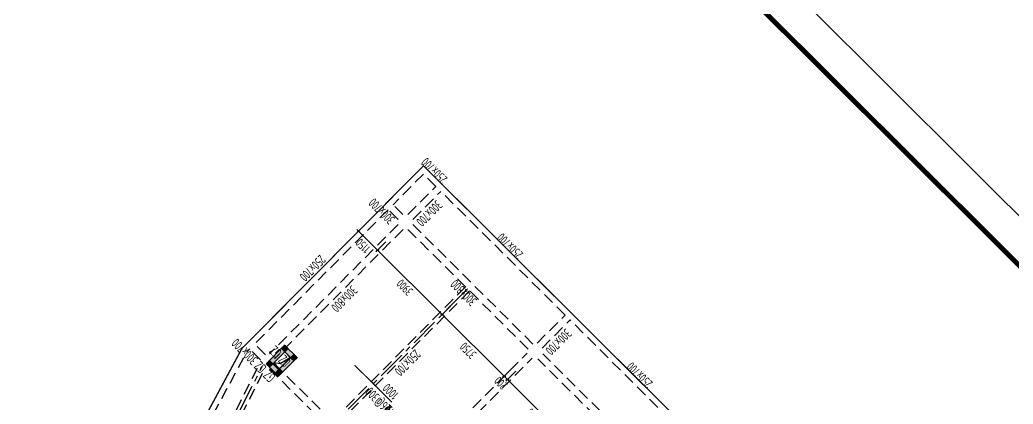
# Model space of a CAD drawing. Extents: x 517450926 to 520131079, y 3499134486 to 3500888201.
# Drawn here: x 518483211 to 518525741, y 3500358029 to 3500374458 of the extents above; entities that cross this region are included whole.
import ezdxf
from ezdxf.enums import TextEntityAlignment as Align

# ---------------------------------------------------------------- set-up
doc = ezdxf.new("R2010")
doc.units = 0
doc.header["$LTSCALE"] = 1000
doc.header["$MEASUREMENT"] = 0
doc.linetypes.add('CENTER', pattern=[2, 1.25, -0.25, 0.25, -0.25])
doc.linetypes.add('DASHED', pattern=[0.75, 0.5, -0.25])
doc.layers.get('0').update_dxf_attribs({"linetype": 'CONTINUOUS'})
doc.layers.get('Defpoints').update_dxf_attribs({"color": 2, "linetype": 'CONTINUOUS'})
for name, color, linetype in [('C-SHET-SHET', 144, 'CONTINUOUS'), ('S_AXIS', 8, 'CENTER'), ('S_AXIS_DIMS', 3, 'CONTINUOUS'), ('S_BEAM', 4, 'DASHED'), ('S_BEAM_SECD_TEXT_HORZ', 9, 'CONTINUOUS'), ('S_BEAM_TEXT_HORZ', 7, 'CONTINUOUS'), ('S_BEAM_TEXT_VERT', 41, 'CONTINUOUS'), ('S_COLU', 2, 'CONTINUOUS'), ('S_COLU_HACH', 15, 'CONTINUOUS'), ('S_COLU_TEXT', 7, 'CONTINUOUS'), ('S_DETL', 7, 'CONTINUOUS'), ('S_DETL_HACH', 254, 'CONTINUOUS'), ('S_FLOR_ENHN', 91, 'DASHED'), ('S_FLOR_TEXT', 51, 'CONTINUOUS'), ('S_HOLE', 201, 'CONTINUOUS'), ('S_PLAN_REIN', 1, 'CONTINUOUS')]:
    doc.layers.add(name, color=color, linetype=linetype)
doc.layers.add('内框', color=8, linetype='CONTINUOUS', plot=False)
doc.styles.get("Standard").update_dxf_attribs({"font": 'Tssdeng.shx', "bigfont": 'Tssdchn.shx'})
doc.styles.add('TH-STYLE3', font='tssdeng.shx', dxfattribs={"width": 0.7, "bigfont": 'tssdchn.shx'})
doc.styles.add('样式 1', font='Tssdeng.shx', dxfattribs={"width": 0.7, "bigfont": 'Tssdchn.shx'})
doc.styles.add('黑体', font='simhei.ttf')
doc.dimstyles.new('TSSD_100_100', dxfattribs={"dimtxt": 375, "dimasz": 100, "dimexe": 100, "dimexo": 0, "dimgap": 125, "dimtad": 1, "dimdec": 1, "dimdsep": 46, "dimtxsty": 'TH-STYLE3', "dimblk": 'ARCHTICK', "dimcen": -100, "dimdle": 100, "dimclrt": 7, "dimadec": 0, "dimazin": 0, "dimtfac": 1, "dimtdec": 1, "dimtix": 1, "dimtmove": 2, "dimatfit": 3, "dimldrblk": 'ARCHTICK', "dimfxl": 500, "dimfxlon": 1, "dimtolj": 1, "dimtzin": 0, "dimarcsym": 0})

# ---------------------------------------------------------------- blocks, each defined once
blk = doc.blocks.new('THAPE_A1L2_inner')
at = {"layer": '内框'}
blk.add_lwpolyline([(0, 0), (1261, 0), (1261, 594), (0, 594)], close=True, dxfattribs=at)
at = {"layer": '内框', "const_width": 1.4}
blk.add_lwpolyline([(25, 584), (25, 10), (1251, 10), (1251, 584)], close=True, dxfattribs=at)
at = {"layer": '内框', "style": '黑体', "width": 0.8}
blk.add_attdef('内框名称', (58.89, 599.29), '', height=8, dxfattribs=at)
blk = doc.blocks.new('SH_THAPE_A1L2')
blk.add_lwpolyline([(0, 0), (1261, 0), (1261, 594), (0, 594)], close=True)
at = {"const_width": 1.4}
blk.add_lwpolyline([(25, 584), (25, 10), (1251, 10), (1251, 584)], close=True, dxfattribs=at)
blk.add_attdef('作废标记', text='', height=400).set_placement((658, 330.5), align=Align.MIDDLE_CENTER)
blk = doc.blocks.new('_ArchTick')
at = {"color": 0, "const_width": 0.25}
blk.add_lwpolyline([(-0.53, -0.53), (0.53, 0.53)], dxfattribs=at)
blk = doc.blocks.new('*D233')
at = {"layer": 'Defpoints', "color": 0, "transparency": 16777216}
for p in [(518505076, 3500360066), (518504093, 3500359077), (518507912, 3500357457)]:
    blk.add_point(p, dxfattribs=at)
at = {"layer": 'S_AXIS_DIMS', "color": 0, "lineweight": -2, "transparency": 16777216}
for p, q in [((518504446, 3500359432), (518504022, 3500359006)), ((518506894, 3500356292), (518504022, 3500359148)), ((518507175, 3500356717), (518506752, 3500356292))]:
    blk.add_line(p, q, dxfattribs=at)
at = {"layer": 'S_AXIS_DIMS', "color": 0, "lineweight": -2, "transparency": 16777216, "xscale": 100, "yscale": 100, "zscale": 100}
for p, rotation in [((518504093, 3500359077), 135.1572922653654), ((518506823, 3500356362), 315.1572922653655)]:
    blk.add_blockref('_ArchTick', p, dxfattribs=dict(at, rotation=rotation))
at = {"layer": 'S_AXIS_DIMS', "color": 7, "transparency": 16777216, "insert": (518505238, 3500357498), "char_height": 375, "attachment_point": 5, "rotation": 135.1573, "style": 'TH-STYLE3'}
blk.add_mtext('\\A1;3850', dxfattribs=at)
blk = doc.blocks.new('*D234')
at = {"layer": 'Defpoints', "color": 0, "transparency": 16777216}
for p in [(518504934, 3500360207), (518505076, 3500360066), (518503951, 3500359218)]:
    blk.add_point(p, dxfattribs=at)
at = {"layer": 'S_AXIS_DIMS', "color": 0, "lineweight": -2, "transparency": 16777216}
for p, q in [((518503951, 3500359218), (518503880, 3500359289)), ((518504304, 3500359573), (518503881, 3500359147)), ((518504446, 3500359432), (518504022, 3500359006)), ((518504093, 3500359077), (518503951, 3500359218)), ((518504093, 3500359077), (518504164, 3500359007))]:
    blk.add_line(p, q, dxfattribs=at)
at = {"layer": 'S_AXIS_DIMS', "color": 0, "lineweight": -2, "transparency": 16777216, "xscale": 100, "yscale": 100, "zscale": 100}
for p, rotation in [((518503951, 3500359218), 315.1572922653655), ((518504093, 3500359077), 135.1572922653654)]:
    blk.add_blockref('_ArchTick', p, dxfattribs=dict(at, rotation=rotation))
at = {"layer": 'S_AXIS_DIMS', "color": 7, "transparency": 16777216, "insert": (518503802, 3500358926), "char_height": 375, "attachment_point": 5, "rotation": 135.1573, "style": 'TH-STYLE3'}
blk.add_mtext('\\A1;200', dxfattribs=at)
blk = doc.blocks.new('*D235')
at = {"layer": 'Defpoints', "color": 0, "transparency": 16777216}
for p in [(518502381, 3500362957), (518501292, 3500361863), (518504934, 3500360207)]:
    blk.add_point(p, dxfattribs=at)
at = {"layer": 'S_AXIS_DIMS', "color": 0, "lineweight": -2, "transparency": 16777216}
for p, q in [((518504022, 3500359148), (518501221, 3500361933)), ((518501645, 3500362217), (518501222, 3500361792)), ((518504304, 3500359573), (518503881, 3500359147))]:
    blk.add_line(p, q, dxfattribs=at)
at = {"layer": 'S_AXIS_DIMS', "color": 0, "lineweight": -2, "transparency": 16777216, "xscale": 100, "yscale": 100, "zscale": 100}
for p, rotation in [((518501292, 3500361863), 135.1572922653654), ((518503951, 3500359218), 315.1572922653655)]:
    blk.add_blockref('_ArchTick', p, dxfattribs=dict(at, rotation=rotation))
at = {"layer": 'S_AXIS_DIMS', "color": 7, "transparency": 16777216, "insert": (518502401, 3500360319), "char_height": 375, "attachment_point": 5, "rotation": 135.1573, "style": 'TH-STYLE3'}
blk.add_mtext('\\A1;3750', dxfattribs=at)
blk = doc.blocks.new('*D236')
at = {"layer": 'Defpoints', "color": 0, "transparency": 16777216}
for p in [(518499510, 3500365601), (518498527, 3500364613), (518502381, 3500362957)]:
    blk.add_point(p, dxfattribs=at)
at = {"layer": 'S_AXIS_DIMS', "color": 0, "lineweight": -2, "transparency": 16777216}
for p, q in [((518498880, 3500364967), (518498456, 3500364542)), ((518501363, 3500361792), (518498456, 3500364683)), ((518501645, 3500362217), (518501222, 3500361792))]:
    blk.add_line(p, q, dxfattribs=at)
at = {"layer": 'S_AXIS_DIMS', "color": 0, "lineweight": -2, "transparency": 16777216, "xscale": 100, "yscale": 100, "zscale": 100}
for p, rotation in [((518498527, 3500364613), 135.1572922653654), ((518501292, 3500361863), 315.1572922653655)]:
    blk.add_blockref('_ArchTick', p, dxfattribs=dict(at, rotation=rotation))
at = {"layer": 'S_AXIS_DIMS', "color": 7, "transparency": 16777216, "insert": (518499689, 3500363016), "char_height": 375, "attachment_point": 5, "rotation": 135.1573, "style": 'TH-STYLE3'}
blk.add_mtext('\\A1;3900', dxfattribs=at)
blk = doc.blocks.new('*D238')
at = {"layer": 'Defpoints', "color": 0, "transparency": 16777216}
for p in [(518498695, 3500366412), (518497712, 3500365424), (518499510, 3500365601)]:
    blk.add_point(p, dxfattribs=at)
at = {"layer": 'S_AXIS_DIMS', "color": 0, "lineweight": -2, "transparency": 16777216}
for p, q in [((518498064, 3500365778), (518497641, 3500365353)), ((518498598, 3500364542), (518497641, 3500365494)), ((518498880, 3500364967), (518498456, 3500364542))]:
    blk.add_line(p, q, dxfattribs=at)
at = {"layer": 'S_AXIS_DIMS', "color": 0, "lineweight": -2, "transparency": 16777216, "xscale": 100, "yscale": 100, "zscale": 100}
for p, rotation in [((518497712, 3500365424), 135.1572922653654), ((518498527, 3500364613), 315.1572922653655)]:
    blk.add_blockref('_ArchTick', p, dxfattribs=dict(at, rotation=rotation))
at = {"layer": 'S_AXIS_DIMS', "color": 7, "transparency": 16777216, "insert": (518497899, 3500364797), "char_height": 375, "attachment_point": 5, "rotation": 135.1573, "style": 'TH-STYLE3'}
blk.add_mtext('\\A1;1150', dxfattribs=at)
blk = doc.blocks.new('*D252')
at = {"layer": 'Defpoints', "color": 0, "linetype": 'ByBlock', "transparency": 16777216}
for p in [(518493698, 3500359534), (518489966, 3500352034), (518490006, 3500352205), (518491139, 3500351878), (518494752, 3500347274)]:
    blk.add_point(p, dxfattribs=at)
at = {"layer": 'S_AXIS_DIMS', "color": 0, "linetype": 'ByBlock', "lineweight": -2, "transparency": 16777216}
blk.add_arc((518489935, 3500352064), 1219, 315.1573, 63.2611, dxfattribs=at)
at = {"layer": 'S_AXIS_DIMS', "color": 0, "linetype": 'ByBlock', "lineweight": -2, "transparency": 16777216, "xscale": 100, "yscale": 100, "zscale": 100}
for p, rotation in [((518490484, 3500353153), 153.2610552558463), ((518490799, 3500351205), 225.1572922651069)]:
    blk.add_blockref('_ArchTick', p, dxfattribs=dict(at, rotation=rotation))
at = {"layer": 'S_AXIS_DIMS', "color": 7, "linetype": 'ByBlock', "transparency": 16777216, "insert": (518490830, 3500352209), "char_height": 375, "attachment_point": 5, "rotation": 99.2092, "style": 'TH-STYLE3'}
blk.add_mtext('\\A1;108°', dxfattribs=at)
blk = doc.blocks.new('*D253')
at = {"layer": 'Defpoints', "color": 0, "transparency": 16777216}
for p in [(518493870, 3500359575), (518496458, 3500357001), (518496359, 3500355721), (518499046, 3500354428), (518492283, 3500349518)]:
    blk.add_point(p, dxfattribs=at)
at = {"layer": 'S_AXIS_DIMS', "color": 0, "lineweight": -2, "transparency": 16777216}
blk.add_arc((518496458, 3500357001), 1285, 240.8424, 315.1573, dxfattribs=at)
at = {"layer": 'S_AXIS_DIMS', "color": 0, "lineweight": -2, "transparency": 16777216, "xscale": 100, "yscale": 100, "zscale": 100}
for p, rotation in [((518495832, 3500355880), 150.8424008153188), ((518497369, 3500356096), 45.15729226440348)]:
    blk.add_blockref('_ArchTick', p, dxfattribs=dict(at, rotation=rotation))
at = {"layer": 'S_AXIS_DIMS', "color": 7, "transparency": 16777216, "insert": (518496680, 3500355420), "char_height": 375, "attachment_point": 5, "rotation": 187.9998, "style": 'TH-STYLE3'}
blk.add_mtext('\\A1;74°', dxfattribs=at)
blk = doc.blocks.new('*D274')
at = {"layer": 'Defpoints', "color": 0, "linetype": 'ByBlock', "transparency": 16777216}
for p in [(518492729, 3500360414), (518480770, 3500349121), (518484655, 3500346222), (518484348, 3500344858), (518499004, 3500330987)]:
    blk.add_point(p, dxfattribs=at)
at = {"layer": 'S_AXIS_DIMS', "color": 0, "linetype": 'ByBlock', "lineweight": -2, "transparency": 16777216}
blk.add_arc((518484595, 3500345317), 907, 61.6851, 135.1573, dxfattribs=at)
at = {"layer": 'S_AXIS_DIMS', "color": 0, "linetype": 'ByBlock', "lineweight": -2, "transparency": 16777216, "xscale": 100, "yscale": 100, "zscale": 100}
for p, rotation in [((518485025, 3500346116), 331.6850738292945), ((518483952, 3500345957), 225.1572922645597)]:
    blk.add_blockref('_ArchTick', p, dxfattribs=dict(at, rotation=rotation))
at = {"layer": 'S_AXIS_DIMS', "color": 7, "linetype": 'ByBlock', "transparency": 16777216, "insert": (518484508, 3500345905), "char_height": 375, "attachment_point": 5, "rotation": 188.4212, "style": 'TH-STYLE3'}
blk.add_mtext('\\A1;73°', dxfattribs=at)
blk = doc.blocks.new('A$C04C438BD')
at = {"layer": 'S_COLU_HACH'}
blk.add_hatch(color=256, dxfattribs=at).paths.add_polyline_path([(0, 200), (200, 200), (200, 0), (0, 0)])
at = {"layer": 'S_COLU'}
blk.add_lwpolyline([(0, 200), (200, 200), (200, 0), (0, 0)], close=True, dxfattribs=at)
at = {"layer": 'S_COLU_TEXT', "style": 'TH-STYLE3', "width": 0.65}
blk.add_text('GZ', height=420, dxfattribs=at).set_placement((70, 270))
blk = doc.blocks.new('A$C764F1892')
at = {"layer": 'S_DETL_HACH'}
h = blk.add_hatch(dxfattribs=at)
h.set_pattern_fill('AR-CONC', color=256, scale=10)
h.set_pattern_definition([(50, (-4138.91, -3263.73), (71.726018, -6.275213), [7.5, -82.5]), (355, (-4138.91, -3263.73), (-13.875133, 75.219213), [6, -66]), (100.451444, (-4132.93, -3264.254), (57.850885, 68.944), [6.37402, -70.11421]), (46.1842, (-4138.91, -3243.73), (106.72413, -16.55193), [11.25, -123.75]), (96.63564, (-4130.02, -3245.11), (93.46619, 97.41186), [9.56103, -105.17138]), (351.18416, (-4138.91, -3243.73), (93.46619, 97.41186), [9, -99]), (21, (-4128.91, -3248.73), (59.690705, -40.26189), [7.5, -82.5]), (326, (-4128.91, -3248.73), (24.331533, 72.515005), [6, -66]), (71.451445, (-4123.935, -3252.086), (84.022238, 32.253115), [6.37402, -70.11421]), (37.5, (-4138.91, -3263.73), (1.2159855, 33.2893854), [0, -65.2, 0, -67, 0, -66.25]), (7.5, (-4138.91, -3263.73), (26.306954, 39.441171), [0, -38.2, 0, -63.7, 0, -25.25]), (327.5, (-4161.21, -3263.73), (53.3822436, -2.255487), [0, -25, 0, -78, 0, -103.5]), (317.5, (-4171.21, -3263.73), (58.318617, 10.010498), [0, -32.5, 0, -51.8, 0, -73.5])])
h.paths.add_polyline_path([(107250, 8504), (107251, 7384), (108001, 7384), (108000, 8504)])
h.paths.add_polyline_path([(107450, 8304), (107800, 8304), (107800, 7584), (107450, 7584)], flags=16)
at = {"layer": 'S_DETL'}
for points in [[(107250, 8504), (108000, 8504), (108001, 7384), (107251, 7384)], [(107800, 8304), (107450, 8304), (107450, 7584), (107800, 7584)]]:
    blk.add_lwpolyline(points, close=True, dxfattribs=at)
at = {"layer": 'S_COLU'}
for p in [(107250, 8304), (107800, 8303), (107250, 7384), (107800, 7383)]:
    blk.add_blockref('A$C04C438BD', p, dxfattribs=at)

msp = doc.modelspace()

# ---------------------------------------------------------------- linework, layer by layer
at = {"layer": 'S_AXIS'}
for p, q in [((518502380.9732, 3500362957.4501), (518496457.6047, 3500357001.4695)), ((518489894.3392, 3500352316.5382), (518493586.5444, 3500359645.2571))]:
    msp.add_line(p, q, dxfattribs=at)
at = {"layer": 'S_BEAM', "linetype": 'Continuous'}
for p, q in [((518500492.6763, 3500368220.2407), (518492728.8326, 3500360413.6518)), ((518536405.8214, 3500332503.7387), (518500492.6763, 3500368220.2407)), ((518484075.4783, 3500344352.6538), (518492728.8326, 3500360413.6518))]:
    msp.add_line(p, q, dxfattribs=at)
at = {"layer": 'S_BEAM'}
for p, q in [((518500493.6469, 3500367866.6886), (518499189.0955, 3500366554.9548)), ((518501025.4309, 3500367337.8164), (518500493.6469, 3500367866.6886)), ((518499826.6539, 3500366132.4394), (518501025.4309, 3500367337.8164)), ((518500039.3675, 3500365920.8905), (518501238.1445, 3500367126.2675)), ((518506556.0026, 3500361837.5275), (518501238.1445, 3500367126.2675)), ((518499614.5227, 3500366131.857), (518499189.0955, 3500366554.9548)), ((518498977.5466, 3500366342.2412), (518493265.727, 3500360598.9742)), ((518499402.9738, 3500365919.1434), (518498977.5466, 3500366342.2412)), ((518499403.5562, 3500365707.0122), (518493903.2854, 3500360176.4588)), ((518505180.5466, 3500360596.31), (518500039.9499, 3500365708.7593)), ((518499616.2698, 3500365495.4633), (518494115.999, 3500359964.9099)), ((518504968.9977, 3500360383.5964), (518499828.401, 3500365496.0457)), ((518502292.3426, 3500363045.5955), (518496580.5229, 3500357302.3285)), ((518502469.6039, 3500362869.3047), (518496757.7842, 3500357126.0377)), ((518505357.2256, 3500360632.1505), (518506556.0026, 3500361837.5275)), ((518505569.9392, 3500360420.6016), (518506768.7161, 3500361625.9786)), ((518512121.99, 3500356302.0167), (518506768.7161, 3500361625.9786)), ((518493726.6064, 3500360140.6183), (518493265.727, 3500360598.9742)), ((518489010.0764, 3500352984.4072), (518492931.6985, 3500360263.1066)), ((518493054.1781, 3500360386.2606), (518492931.6985, 3500360263.1066)), ((518493515.0576, 3500359927.9047), (518493054.1781, 3500360386.2606)), ((518499433.857, 3500354676.1699), (518504934.1278, 3500360206.7233)), ((518510711.0818, 3500355096.0573), (518505605.9738, 3500360173.2122)), ((518489782.443, 3500352427.8217), (518493474.6482, 3500359756.5406)), ((518499257.1781, 3500354640.3294), (518494081.1291, 3500359788.0368)), ((518499646.5706, 3500354464.621), (518505146.8414, 3500359995.1744)), ((518510499.533, 3500354883.3437), (518505394.4249, 3500359960.4986)), ((518490006.2354, 3500352205.2548), (518493698.4406, 3500359533.9736)), ((518499045.6292, 3500354427.6158), (518493869.5802, 3500359575.3232))]:
    msp.add_line(p, q, dxfattribs=at)
at = {"layer": 'S_FLOR_ENHN', "linetype": 'ByBlock', "const_width": 50}
msp.add_lwpolyline([(518516942.5503, 3500313216.9277), (518518035.5529, 3500314315.9478), (518518319.169, 3500314033.8847), (518536547.6304, 3500332362.7061), (518500492.6763, 3500368220.2407), (518492728.8326, 3500360413.6518), (518484075.4782, 3500344352.6537), (518498334.3794, 3500330171.8274), (518499533.1564, 3500331377.2044), (518510594.2632, 3500320376.6628), (518510171.1655, 3500319951.2356)], close=True, dxfattribs=at)
at = {"layer": 'S_HOLE'}
msp.add_lwpolyline([(518494329.2949, 3500359541.2298), (518494081.1243, 3500359788.0415), (518494553.0343, 3500360262.5497), (518494801.205, 3500360015.738)], close=True, dxfattribs=at)
msp.add_lwpolyline([(518494801.205, 3500360015.738), (518494354.7549, 3500359757.1544), (518494081.1243, 3500359788.0415)], dxfattribs=at)
at = {"layer": 'S_PLAN_REIN', "const_width": 50}
msp.add_lwpolyline([(518497546.8113, 3500359692.0501), (518499142.1645, 3500358105.4324)], dxfattribs=at)

# ---------------------------------------------------------------- block references
at = {"layer": 'C-SHET-SHET', "xscale": 150, "yscale": 150, "zscale": 150, "rotation": 135.1572922948761}
msp.add_blockref('SH_THAPE_A1L2', (518609792.2772, 3500282741.2279), dxfattribs=at)
at = {"layer": 'S_DETL', "rotation": 135.1572922454761}
msp.add_blockref('A$C764F1892', (518576333.8078, 3500289621.0977), dxfattribs=at)
at = {"layer": '内框', "xscale": 149.9999999999999, "yscale": 149.9999999999999, "zscale": 149.9999999999999, "rotation": 135.1572922948763}
msp.add_blockref('THAPE_A1L2_inner', (518609792.2772, 3500282741.2279), dxfattribs=at)

# ---------------------------------------------------------------- texts
at = {"layer": 'S_BEAM_SECD_TEXT_HORZ', "linetype": 'Continuous', "width": 0.7}
for rotation, style, p in [(135.15728815, 'TH-STYLE3', (518501092.1355, 3500368145.4947)), (135.15728815, 'TH-STYLE3', (518504334.0758, 3500364921.3057)), (225.15729781, '样式 1', (518495607.9141, 3500363981.5175)), (225.15729781, '样式 1', (518499676.7449, 3500359934.9657)), (135.15728815, 'TH-STYLE3', (518509882.3553, 3500359403.4059))]:
    msp.add_text('250x700', height=400, rotation=rotation, dxfattribs=dict(at, style=style)).set_placement(p, align=Align.CENTER)
at = {"layer": 'S_BEAM_TEXT_HORZ', "linetype": 'Continuous', "style": '样式 1', "width": 0.7}
for s, p in [('300x700', (518498844.7594, 3500366417.3647)), ('300x800', (518502352.5048, 3500362928.826)), ('300x700', (518492972.258, 3500360410.7954))]:
    msp.add_text(s, height=400, rotation=135.15728815, dxfattribs=at).set_placement(p, align=Align.CENTER)
at = {"layer": 'S_BEAM_TEXT_VERT', "linetype": 'Continuous', "style": '样式 1', "width": 0.7}
for s, p in [('300x700', (518500602.8734, 3500366325.5442)), ('300x800', (518496964.7388, 3500362667.3794)), ('300x700', (518506133.4451, 3500360825.2553))]:
    msp.add_text(s, height=400, rotation=225.15729781, dxfattribs=at).set_placement(p, align=Align.CENTER)
at = {"layer": 'S_FLOR_TEXT', "style": 'TH-STYLE3', "width": 0.7}
for s, p in [('1000', (518499467.6856, 3500358463.7337)), ('附加%%1326@300', (518499691.2007, 3500357348.1573))]:
    msp.add_text(s, height=400, rotation=135.15728815, dxfattribs=at).set_placement(p)

# ---------------------------------------------------------------- dimensions: what is measured, and where the dimension line sits
at = {"layer": 'S_AXIS_DIMS'}
for base, p1, p2, picture, middle in [((518497711.5556, 3500365423.808), (518499509.913, 3500365601.2378), (518498694.5109, 3500366412.1751), '*D238', (518497898.8932, 3500364796.7627)), ((518498526.9577, 3500364612.8707), (518502380.9732, 3500362957.4501), (518499509.913, 3500365601.2378), '*D236', (518499689.2372, 3500363016.2218)), ((518501292.2435, 3500361862.7262), (518504934.1278, 3500360206.7233), (518502380.9732, 3500362957.4501), '*D235', (518502401.3446, 3500360318.9645)), ((518503951.1725, 3500359218.3562), (518505075.9369, 3500360065.6907), (518504934.1278, 3500360206.7233), '*D234', (518503801.7137, 3500358926.2632)), ((518504092.9816, 3500359077.3236), (518507911.5267, 3500357457.1793), (518505075.9369, 3500360065.6907), '*D233', (518505237.5259, 3500357498.3128))]:
    dim = msp.add_linear_dim(base=base, p1=p1, p2=p2, angle=135.15729227, dimstyle='TSSD_100_100', dxfattribs=at)
    dim.commit()
    dim.dimension.update_dxf_attribs({"geometry": picture, "text_midpoint": middle})
at = {"layer": 'S_AXIS_DIMS', "linetype": 'ByBlock'}
for base, line1, line2, picture, middle in [((518484655.4987, 3500346222.2914), ((518499003.8961, 3500330986.8413), (518480770.08, 3500349120.8178)), ((518492728.8327, 3500360413.6519), (518484347.5964, 3500344857.7166)), '*D274', (518484507.8471, 3500345905.3974)), ((518491139.4566, 3500351877.7192), ((518494751.8866, 3500347274.0363), (518489965.8261, 3500352033.8907)), ((518490006.2354, 3500352205.2548), (518493698.4406, 3500359533.9736)), '*D252', (518490829.6489, 3500352209.3288))]:
    dim = msp.add_angular_dim_2l(base=base, line1=line1, line2=line2, dimstyle='TSSD_100_100', dxfattribs=at)
    dim.commit()
    dim.dimension.update_dxf_attribs({"geometry": picture, "text_midpoint": middle})
at = {"layer": 'S_AXIS_DIMS'}
dim = msp.add_angular_dim_2l(base=(518496359.3577, 3500355720.5345), line1=((518499045.6292, 3500354427.6158), (518493869.5802, 3500359575.3232)), line2=((518496457.6047, 3500357001.4695), (518492282.6254, 3500349518.2251)), dimstyle='TSSD_100_100', dxfattribs=at)
dim.commit()
dim.dimension.update_dxf_attribs({"geometry": '*D253', "text_midpoint": (518496679.8874, 3500355419.8155)})

doc.saveas('drawing.dxf')
